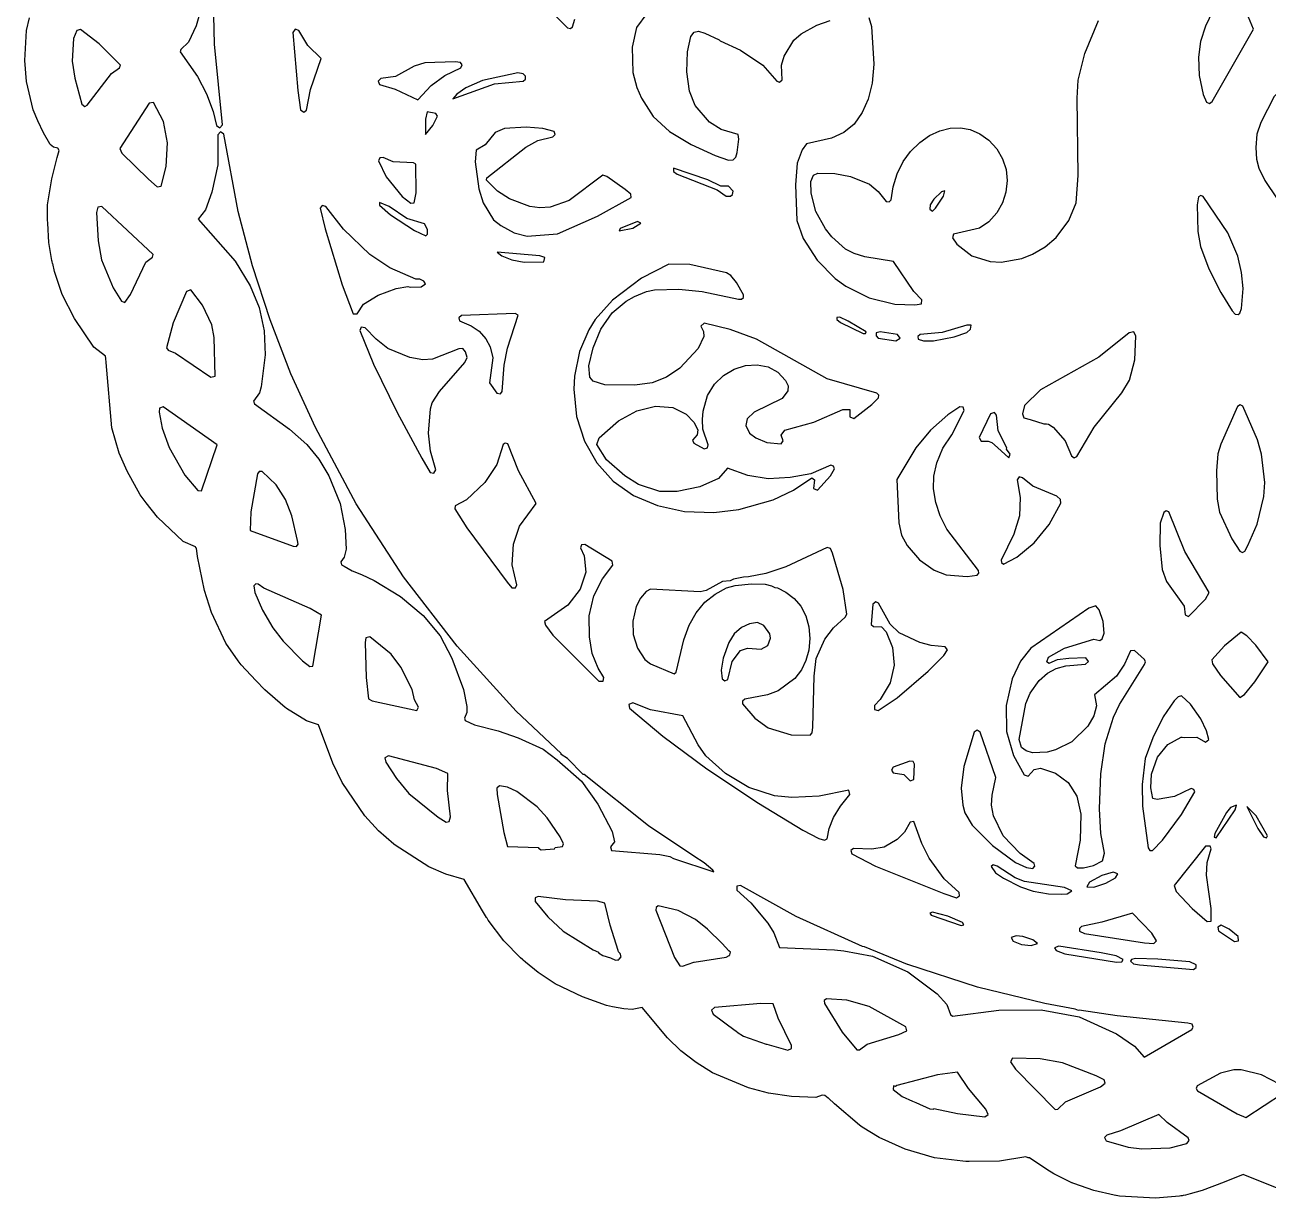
# Model space of a CAD drawing. Header units: millimetres. Extents: x 0 to 300, y 0 to 299.
# Drawn here: x 0.1 to 153.7, y 0.1 to 145 of the extents above; entities that cross this region are included whole.
import ezdxf

# ---------------------------------------------------------------- set-up
doc = ezdxf.new("R2010")
doc.units = ezdxf.units.MM
doc.layers.add('CUT', color=7, linetype='CONTINUOUS')

msp = doc.modelspace()

# ---------------------------------------------------------------- linework, layer by layer
at = {"layer": 'CUT'}
for points in [[(22.0008, 147.3685), (21.2998, 144.892), (20.3666, 142.9002), (19.4087, 142.0063), (19.3217, 141.6795), (21.4468, 138.6359), (22.5773, 136.5022), (23.4048, 134.3347), (23.8069, 132.5778), (24.228, 132.314), (24.5664, 132.678), (23.579, 142.6585), (23.3966, 149.7754)], [(154.799, 1.3342), (150.5702, 2.9972), (148.2458, 2.0446), (145.5348, 1.0486), (144.0367, 0.6097), (143.462, 0.4512), (143.1868, 0.4122), (143.0455, 0.3922), (142.8958, 0.371), (142.728, 0.3472), (139.7746, 0.0891), (135.2973, 0.3522), (135.0897, 0.3865), (134.8889, 0.4198), (134.8722, 0.4225), (134.6361, 0.4616), (132.1576, 1.0363), (129.6564, 1.9011), (129.527, 1.9592), (129.5211, 1.9619), (129.5016, 1.9706), (129.4448, 1.9961), (127.1999, 3.1043), (126.3574, 3.6192), (124.1956, 5.0715), (124.0177, 5.0491), (123.767, 5.2024), (120.4861, 4.6551), (116.7357, 4.5992), (116.5142, 4.613), (116.4417, 4.6176), (116.3335, 4.6243), (115.9664, 4.6472), (112.4623, 5.083), (108.8302, 6.1226), (105.6562, 7.5736), (105.656, 7.5737), (105.6556, 7.5739), (105.6545, 7.5745), (105.6461, 7.5789), (103.5521, 8.8509), (103.2178, 9.0981), (100.1084, 11.7591), (99.3874, 12.4288), (99.3223, 12.4319), (98.92, 12.7762), (98.602, 12.8187), (97.823, 12.5036), (94.8143, 12.6475), (91.9877, 13.0595), (89.5166, 13.7087), (85.0731, 15.5828), (83.0566, 16.8326), (81.1616, 18.2932), (79.4843, 19.9129), (76.3768, 23.6578), (75.1293, 23.3791), (74.0949, 23.4771), (72.7088, 23.709), (71.989, 23.9038), (69.0139, 24.9574), (65.6418, 26.5698), (63.533, 27.9842), (61.9522, 29.2303), (61.6805, 29.4751), (61.6427, 29.5092), (61.5934, 29.5535), (61.3616, 29.7623), (59.3062, 31.8962), (57.3749, 34.4165), (57.3107, 34.5194), (57.2246, 34.6573), (57.1641, 34.7543), (56.6498, 35.5784), (54.3791, 39.4475), (52.1267, 40.0977), (50.0354, 41.0227), (45.8606, 43.6979), (45.6937, 43.8171), (43.8215, 45.477), (42.1133, 47.3109), (39.3326, 51.4519), (38.1873, 53.8364), (36.416, 58.5797), (34.9221, 59.0385), (32.4739, 60.5754), (32.2642, 60.7475), (32.2516, 60.7578), (32.2494, 60.7597), (32.0054, 60.9598), (29.7753, 62.8893), (28.6634, 64.0233), (26.8595, 65.9696), (26.4716, 66.4793), (24.9584, 68.649), (23.2004, 72.4387), (22.3423, 75.1377), (21.4774, 79.353), (21.3347, 80.3661), (21.2551, 80.4369), (21.228, 80.5687), (19.7135, 81.2222), (16.5212, 84.2049), (15.1144, 86.0017), (14.4061, 86.9805), (12.8024, 89.8786), (11.7976, 92.1349), (10.8867, 95.2333), (10.1924, 103.321), (10.1618, 103.8143), (10.1491, 103.8256), (10.124, 104.118), (8.6838, 105.1945), (6.2585, 108.7417), (4.7546, 111.7221), (3.8158, 114.5699), (3.5848, 115.535), (3.5771, 115.5672), (3.5177, 115.8155), (3.4971, 115.9016), (3.1066, 118.1649), (2.9836, 120.5435), (2.9629, 120.9432), (2.9618, 120.9632), (2.961, 120.9793), (2.961, 122.7924), (3.4891, 126.0237), (4.1465, 128.6648), (4.3801, 129.5053), (4.2107, 129.7978), (3.6755, 129.9216), (3.2878, 130.2438), (3.2147, 130.3405), (2.4534, 131.7018), (1.7681, 133.1605), (1.1853, 134.5229), (0.3344, 138.049), (0.15, 140.6368), (0.363, 144.34), (0.7131, 145.9194)], [(64.6915, 147.1437), (67.162, 144.6766), (67.5057, 144.5684), (67.7914, 144.7879), (68.0518, 145.7244)], [(76.947, 146.4472), (75.6864, 144.6975), (75.1181, 142.2599), (75.2386, 139.1297), (75.7011, 137.3065), (76.2958, 135.9608), (77.7475, 133.6971), (79.7351, 131.8648), (82.4299, 130.237), (85.393, 128.8765), (87.0222, 128.3311), (87.5919, 128.3398), (87.9385, 128.6946), (88.0954, 129.2612), (88.3272, 130.9208), (88.2298, 131.4961), (86.1245, 132.0918), (84.6714, 133.012), (82.9179, 135.0779), (82.2071, 136.8322), (81.892, 139.2447), (81.9513, 141.6897), (82.3898, 143.5746), (82.7919, 144.1216), (83.3288, 144.2504), (84.1184, 144.0231), (85.8868, 143.1972), (86.0006, 143.0742), (88.5262, 141.9038), (91.2636, 140.0698), (93.0154, 138.0607), (93.3285, 137.9425), (93.678, 138.2511), (93.5898, 140.0561), (93.8877, 141.1503), (95.1064, 143.1305), (96.017, 143.9258), (97.9309, 144.9815), (99.5943, 145.5698)], [(104.3763, 145.9368), (104.7106, 144.816), (104.983, 140.1583), (104.7639, 137.8175), (104.2764, 135.8419), (103.5484, 134.201), (102.5441, 132.7804), (101.2566, 131.7419), (99.7323, 131.026), (96.6642, 130.313), (96.1286, 129.6068), (95.5187, 127.9249), (95.3098, 125.2884), (95.461, 120.8492), (96.2629, 118.6383), (97.9703, 115.9511), (100.205, 113.7168), (101.5153, 112.7612), (104.4043, 111.2967), (107.5629, 110.5462), (110.0363, 110.4245), (110.8644, 110.5876), (110.9145, 111.0813), (109.9183, 112.0939), (107.4211, 115.7791), (103.8485, 116.389), (102.5349, 116.7849), (101.4963, 117.3373), (99.7954, 118.8253), (98.9957, 119.8183), (97.8285, 121.9814), (97.2533, 124.222), (97.1941, 125.6857), (97.5285, 126.449), (98.0462, 126.7179), (100.1641, 126.6573), (102.1149, 126.2857), (104.4249, 125.3394), (105.5128, 124.4327), (106.4869, 123.2202), (106.8891, 123.1642), (107.1102, 123.4197), (107.3482, 125.0066), (107.8762, 126.6234), (108.6045, 128.1413), (109.4965, 129.3775), (110.6558, 130.5094), (111.8639, 131.3457), (113.1376, 131.9357), (114.4159, 132.2506), (115.6695, 132.3098), (116.8945, 132.09), (118.0858, 131.5884), (119.1807, 130.8066), (120.1793, 129.7137), (120.8662, 128.4666), (121.302, 127.1579), (121.456, 125.7866), (121.294, 124.3481), (120.8665, 123.0393), (120.1793, 121.7915), (119.1661, 120.6856), (118.0252, 119.9019), (114.8288, 119.1648), (114.6838, 118.7228), (115.2207, 117.9306), (117.0593, 116.4945), (119.3456, 115.81), (120.7027, 115.7182), (123.2714, 116.1515), (124.5902, 116.6864), (126.132, 117.6018), (127.4918, 118.7528), (129.0386, 120.8557), (129.9665, 123.0472), (130.2283, 126.4158), (130.0774, 135.9613), (130.1982, 138.2165), (131.053, 141.501), (132.7239, 145.5536)]]:
    msp.add_lwpolyline(points, dxfattribs=at)
for points in [[(151.0186, 146.4853), (149.4459, 148.9491), (148.9404, 149.4204), (148.3622, 149.0583), (146.8585, 146.7565), (145.9231, 144.8834), (145.3037, 142.9918), (145.0686, 141.0236), (145.1595, 138.7891), (145.6282, 136.4456), (146.0563, 135.4945), (146.432, 135.3352), (146.7532, 135.581), (151.8426, 144.4971)], [(6.3047, 138.4273), (7.1775, 135.2175), (7.5568, 134.9416), (7.8583, 135.0921), (10.8319, 139.0279), (11.8259, 139.719), (11.9637, 140.0579), (9.3266, 142.6686), (7.0267, 144.4766), (6.575, 144.3451), (6.1592, 143.3599), (6.0103, 140.5353)], [(34.1908, 134.5218), (34.5808, 134.2253), (34.9442, 134.5071), (35.4345, 137.0503), (36.7229, 140.8548), (35.103, 142.5003), (33.9777, 144.3192), (33.5079, 144.4958), (33.2486, 144.1021), (33.8519, 136.9277)], [(48.6676, 135.7695), (50.3276, 137.5313), (51.992, 138.79), (53.9932, 139.7078), (54.1583, 140.1022), (53.9339, 140.3871), (53.2644, 140.4771), (49.5214, 140.3216), (48.2246, 139.9127), (45.9026, 138.6472), (44.1033, 138.3884), (43.7601, 138.0838), (43.9442, 137.6635), (45.8853, 137.0972)], [(61.968, 138.6909), (61.6959, 138.9932), (61.0309, 139.0839), (56.6476, 138.177), (54.5919, 137.2399), (53.5037, 136.4841), (52.9898, 135.8795), (58.1288, 137.7538), (61.6657, 138.0863), (61.968, 138.3282)], [(156.317, 128.8285), (156.1687, 134.6567), (155.7416, 136.6032), (155.2581, 137.0184), (154.3929, 136.1655), (152.7525, 132.9687), (152.2633, 131.5089), (152.143, 129.8857), (152.2321, 128.4438), (152.527, 127.3246), (153.2681, 125.818), (154.7872, 123.5213), (155.0649, 123.4194), (155.3589, 123.5706), (155.8615, 125.0533)], [(16.9841, 125.1037), (17.5973, 127.5249), (17.7728, 130.4375), (17.2628, 133.0812), (16.0429, 135.4419), (15.4915, 135.3478), (11.8857, 129.7694), (12.1132, 129.1674), (15.3987, 125.9737), (16.4995, 125.0259)], [(49.604, 133.3705), (49.6343, 131.4962), (50.5109, 132.5845), (51.1155, 133.7635), (50.9039, 134.0658), (49.8459, 134.2774)], [(62.0416, 132.4047), (59.3776, 132.2314), (58.2086, 131.7313), (56.9986, 130.2212), (55.8759, 129.5308), (55.7356, 128.1213), (56.2234, 124.7738), (56.7547, 123.0444), (58.013, 120.9418), (58.9028, 120.2308), (60.5838, 119.3206), (62.1618, 118.9191), (65.93, 119.2233), (70.8482, 121.4039), (75.0332, 123.7114), (74.9807, 124.1095), (74.2732, 124.7022), (72.0064, 126.3047), (71.5166, 126.4768), (67.3615, 123.3484), (65.0211, 122.5283), (63.746, 122.4318), (62.5044, 122.5913), (60.0053, 123.5232), (58.5182, 124.4951), (57.1337, 125.8551), (57.1933, 126.1373), (62.0126, 129.924), (63.4771, 130.7295), (65.336, 131.1791), (65.644, 131.4889), (65.5028, 131.8677), (64.0957, 132.2229)], [(66.3768, 55.0304), (60.8095, 60.2608), (53.5446, 68.2842), (46.9146, 76.8539), (41.0411, 85.8788), (36.0185, 95.2904), (33.0004, 101.9302), (30.4258, 108.592), (28.2752, 115.254), (26.4885, 121.9746), (24.7358, 131.5113), (24.2941, 131.8039), (23.9695, 131.4637), (23.968, 127.7502), (23.2374, 124.3476), (22.4523, 122.1913), (21.5419, 121.0471), (26.112, 115.8584), (27.9872, 112.8038), (29.0607, 110.1135), (29.6805, 107.2372), (29.8315, 104.2714), (29.345, 100.3209), (29.1354, 99.5832), (28.378, 98.53), (28.5161, 98.2281), (32.8268, 95.0898), (34.9537, 93.2079), (36.4502, 91.3728), (37.6951, 89.3079), (39.0711, 85.8874), (39.714, 82.6824), (39.8032, 80.2408), (39.5579, 79.2603), (39.1709, 78.6839), (39.2353, 78.328), (39.5843, 78.1601), (40.5653, 77.5664), (41.7179, 77.1341), (43.2728, 76.3865), (46.5291, 74.4301), (49.3407, 72.075), (51.4278, 69.5395), (52.8843, 66.7874), (54.3058, 62.9162), (54.7103, 60.8358), (54.7073, 60.0855), (54.4246, 59.3962), (54.5228, 59.0811), (55.6747, 58.5542), (58.6074, 57.8173), (61.0414, 56.966), (64.1467, 55.5424), (65.8979, 54.229), (68.9007, 51.5843), (70.8871, 48.7703), (72.6591, 45.4015), (72.9695, 44.0964), (72.4432, 43.4718), (72.5831, 43.0259), (78.5522, 42.558), (79.7813, 42.284), (80.2268, 42.0464), (85.2147, 40.414), (85.0938, 40.6256), (84.0357, 41.5325), (82.7358, 42.3414), (77.157, 46.0894), (69.2185, 52.4321), (69.0747, 52.4172), (67.1373, 54.3802), (66.3696, 54.9031)], [(46.7386, 123.8364), (47.8136, 123.0105), (48.2222, 123.031), (48.486, 124.2947), (48.4214, 127.8179), (48.1354, 127.9893), (45.6473, 128.1136), (44.3955, 128.6429), (43.9702, 128.5956), (43.8356, 128.2233), (44.7441, 126.2727)], [(87.6028, 124.4829), (87.0285, 125.0875), (86.0913, 125.1178), (84.4892, 125.8735), (80.2268, 127.3245), (80.257, 126.9013), (80.6802, 126.5688), (85.6379, 124.6643), (86.7262, 123.8481), (87.2703, 123.8481), (87.5424, 124.0899)], [(113.7516, 124.5132), (113.3283, 124.4225), (112.3912, 123.4854), (111.9378, 122.7901), (111.9075, 122.2459), (112.2098, 122.0343), (112.6028, 122.3971), (113.5702, 123.8481)], [(47.3066, 121.1274), (45.13, 122.5785), (43.9208, 123.0924), (43.9511, 122.7598), (45.3114, 121.5506), (48.2437, 119.6462), (49.6645, 118.9509), (49.8761, 119.1927), (49.8761, 119.7671), (49.4831, 120.4321)], [(145.0057, 119.5037), (145.3048, 117.6435), (146.3455, 114.8752), (147.8177, 111.9583), (149.2404, 109.7021), (149.6153, 109.2934), (149.9462, 109.2297), (150.1856, 109.4131), (150.3694, 110.0055), (150.6025, 112.4607), (150.3964, 114.4298), (149.9198, 116.4605), (148.6872, 119.3457), (145.6422, 123.8341), (145.3375, 123.9547), (145.0484, 123.8004), (144.9172, 122.8181)], [(9.5987, 115.9953), (11.0374, 112.5457), (12.0771, 110.8927), (12.4965, 110.7518), (13.1787, 111.716), (15.077, 115.7234), (15.9017, 116.318), (16.0094, 116.6764), (9.6401, 122.5758), (9.1742, 122.4996), (9.0039, 121.8355), (9.183, 118.3502)], [(39.3451, 112.9071), (40.6898, 109.3446), (41.1883, 109.333), (41.971, 110.5252), (43.76, 111.6522), (45.9943, 112.4673), (47.4374, 112.7219), (47.7298, 112.6329), (49.0901, 112.6631), (49.604, 113.0259), (49.4227, 113.3584), (48.939, 113.6002), (48.4183, 113.6118), (45.2069, 115.0202), (42.7502, 116.6505), (39.4757, 119.7738), (37.297, 122.5986), (36.8526, 122.7241), (36.5997, 122.3756), (37.2296, 119.8284)], [(76.2062, 120.5228), (75.8132, 120.7344), (73.6367, 119.8578), (73.5158, 119.5857), (75.2086, 119.9182)], [(58.4613, 116.9557), (59.0357, 116.5023), (60.2751, 116.0186), (61.7866, 115.7163), (64.2352, 115.7768), (64.3561, 116.2907), (63.7213, 116.5023)], [(84.4579, 92.7928), (84.5293, 93.1535), (83.8679, 95.0986), (83.826, 96.2754), (83.8926, 97.3284), (84.4512, 99.2408), (85.2867, 100.6337), (86.4174, 101.7349), (87.7292, 102.5157), (89.1365, 102.9535), (90.5561, 103.047), (91.9161, 102.7897), (93.1207, 102.1203), (94.0868, 101.0921), (94.4185, 100.4375), (94.3783, 99.8086), (93.6634, 98.8695), (90.1823, 97.1986), (89.3422, 96.3479), (89.1848, 95.5542), (89.6096, 94.6043), (90.3904, 94.0011), (91.7693, 93.4304), (93.5452, 93.2636), (93.7933, 93.6262), (93.5354, 94.3612), (94.0076, 94.9542), (97.5818, 95.9573), (101.1478, 97.5077), (102.0014, 97.5009), (102.0145, 96.603), (102.5272, 96.4205), (104.7352, 98.1388), (105.5433, 98.9442), (105.6049, 99.2661), (105.3291, 99.5479), (99.2334, 101.2925), (90.4985, 106.2184), (87.2525, 107.3796), (84.017, 108.1729), (83.6189, 107.7991), (83.9642, 107.1313), (83.9683, 106.5121), (83.2912, 105.0628), (81.0407, 102.6296), (79.3692, 101.4951), (77.6071, 100.8266), (75.4474, 100.5122), (71.7591, 100.5424), (70.3143, 101.0026), (69.9, 101.5056), (69.8008, 102.893), (70.3274, 105.1522), (71.265, 107.4515), (72.6829, 109.4362), (74.4068, 110.8882), (75.4276, 111.4797), (76.9143, 112.1027), (77.9111, 112.2934), (80.8878, 112.3592), (83.7713, 112.0837), (88.2591, 111.1464), (88.6341, 111.1438), (88.877, 111.3634), (88.867, 111.6906), (88.0241, 113.2225), (87.3296, 114.0601), (86.7888, 114.3936), (82.2446, 115.4442), (79.6727, 115.4485), (76.2834, 113.7521), (72.718, 111.0239), (70.5895, 108.6492), (69.7908, 107.373), (68.6165, 104.6728), (68.0109, 101.6463), (67.9548, 100.0376), (68.2834, 96.6535), (69.2375, 93.6127), (70.7566, 90.9323), (72.8108, 88.6695), (75.3074, 86.9044), (78.2615, 85.6416), (81.6131, 84.9114), (85.2428, 84.7908), (88.3063, 85.1527), (92.5289, 86.3419), (95.0728, 87.5665), (97.3389, 89.0691), (97.6356, 88.8364), (97.5259, 87.7693), (98.0298, 87.5646), (99.6259, 89.3042), (100.113, 90.1689), (100.0047, 90.5214), (99.6891, 90.6321), (97.196, 89.5749), (94.6615, 89.1161), (91.9349, 88.9646), (89.4118, 89.3602), (86.8954, 90.251), (85.7921, 89.0059), (83.5065, 87.9507), (80.6844, 87.3651), (78.5629, 87.3923), (75.9183, 88.2532), (74.2296, 89.314), (71.9609, 91.3108), (70.7677, 93.1764), (71.0776, 94.0165), (73.4703, 96.0975), (75.7091, 97.3684), (78.0027, 97.9386), (80.1621, 97.7501), (81.7909, 96.9464), (82.7459, 95.96), (83.2598, 94.9953), (83.166, 94.403), (82.5826, 93.7291), (82.7438, 93.3611), (84.0433, 92.6666)], [(23.6627, 101.6389), (23.5154, 106.4144), (23.2497, 107.9617), (22.0756, 110.4231), (20.6268, 112.2824), (20.1145, 112.1056), (18.4555, 108.2129), (17.6516, 105.1495), (17.8336, 104.8578), (18.7664, 104.4635), (23.122, 101.5042)], [(56.2262, 107.1809), (57.0635, 106.2503), (57.5895, 105.2633), (57.9156, 103.904), (57.5156, 100.797), (58.4415, 99.5139), (58.8705, 99.4368), (59.0977, 99.7286), (59.3401, 102.975), (59.7357, 105.0815), (61.0638, 109.1508), (60.7003, 109.374), (54.052, 109.1065), (53.7222, 108.8328), (53.8152, 108.4473), (55.2521, 107.8506)], [(46.106, 97.1243), (49.1481, 91.4919), (50.2074, 89.7323), (50.6631, 89.641), (50.8826, 90.0507), (50.2477, 92.3538), (50, 94.5904), (50.2217, 97.5874), (50.4447, 98.3379), (51.3653, 99.7223), (54.4627, 103.3125), (54.7732, 103.9448), (54.5683, 104.6501), (54.2206, 105.0474), (53.756, 105.0266), (50.4922, 103.7169), (49.2914, 103.6598), (47.6875, 103.9326), (44.9637, 105.0661), (43.5211, 106.2083), (42.1599, 107.6132), (41.6964, 107.694), (41.4925, 107.27), (43.2084, 103.1301)], [(101.8108, 108.4309), (100.783, 108.9146), (100.4202, 108.8844), (100.4202, 108.6123), (100.8435, 108.2496), (103.6548, 106.9195), (103.9571, 106.9195), (104.0176, 107.1008)], [(116.442, 107.0101), (116.9257, 107.4334), (116.9861, 107.917), (116.4722, 107.9473), (113.419, 107.0101), (110.6983, 106.7683), (110.3961, 106.5265), (110.4565, 106.1939), (111.1216, 105.9823), (112.3308, 106.0126), (114.9003, 106.4962)], [(105.257, 106.9799), (105.257, 106.6172), (105.5291, 106.3451), (107.7056, 105.9823), (108.2497, 106.3149), (107.9172, 106.7985), (105.7407, 107.1008)], [(135.5984, 99.5594), (136.5546, 101.1219), (137.2133, 103.6554), (137.3324, 106.5815), (137.0706, 107.1271), (136.5247, 107.0043), (132.75, 103.9865), (125.5573, 99.9265), (123.5727, 97.9968), (123.3353, 96.9857), (123.5049, 96.4655), (124.2703, 96.2709), (125.9644, 95.7344), (126.3144, 95.7511), (126.5278, 95.6969), (127.1363, 95.3132), (128.6099, 93.6559), (129.4063, 91.7743), (129.6975, 91.5603), (130.0639, 91.7057), (132.203, 95.3437)], [(17.9719, 92.8098), (19.9137, 89.4102), (21.5071, 87.5201), (21.961, 87.4489), (23.8878, 93.1651), (17.2302, 97.8241), (16.7804, 97.6955), (16.7154, 97.1844), (17.1238, 95.2037)], [(111.9942, 94.9798), (110.1663, 92.789), (107.8011, 88.8545), (108.0679, 83.5026), (108.4091, 81.9892), (109.0978, 80.6948), (110.618, 78.9437), (112.4378, 77.657), (113.9107, 77.1021), (116.5151, 76.8695), (117.7218, 77.0397), (117.9386, 77.2874), (117.9074, 77.609), (113.9821, 82.7419), (113.1558, 84.3732), (112.6353, 86.0399), (112.3628, 87.7064), (112.3946, 89.2891), (112.7435, 90.923), (113.5014, 92.7411), (114.6253, 94.3774), (116.134, 97.3889), (116.0174, 97.8114), (115.5817, 97.8586), (114.1128, 96.8608)], [(120.2406, 92.8315), (121.6415, 91.5627), (121.8229, 91.986), (121.3778, 92.5967), (121.3838, 92.7973), (120.3284, 94.8691), (120.1162, 96.8286), (119.898, 97.1255), (119.3956, 96.9741), (118.0041, 94.0374), (118.2516, 93.5836), (119.0833, 93.6167), (119.5352, 93.4394)], [(147.449, 92.0435), (147.305, 89.9499), (147.3644, 86.4208), (147.6652, 84.8345), (149.1788, 81.5456), (150.1518, 80.0106), (150.4807, 79.8515), (150.7753, 80.0034), (151.1594, 80.6952), (152.3138, 83.3407), (153.1394, 86.7601), (153.2611, 88.4827), (152.8486, 91.9793), (152.3415, 93.7776), (150.5449, 97.9158), (150.2078, 98.0771), (149.8897, 97.8808), (147.8365, 93.2438)], [(59.6879, 76.1808), (60.2992, 75.479), (60.7314, 75.483), (60.9003, 75.8456), (60.3381, 78.3367), (60.467, 80.8618), (61.2067, 83.1026), (63.2682, 85.9133), (61.118, 89.9214), (59.7671, 93.277), (59.4422, 93.3538), (59.1961, 93.1843), (58.4457, 90.7008), (56.9389, 88.4771), (54.6722, 86.3583), (53.276, 85.6006), (53.2475, 85.2636), (54.7084, 82.8796)], [(27.9895, 82.5604), (33.2629, 80.6153), (33.6941, 80.5987), (33.9046, 80.8611), (33.8338, 81.3461), (33.1025, 84.3875), (32.3455, 86.3978), (31.1686, 88.2109), (29.4435, 89.842), (29.0735, 89.846), (28.8724, 89.5773), (28.0453, 84.8725)], [(122.966, 84.3892), (122.2541, 82.1006), (120.7075, 78.9088), (120.7294, 78.6115), (120.9918, 78.4063), (122.6561, 79.2624), (124.7648, 81.0481), (126.6139, 83.2883), (128.0579, 85.9561), (128.036, 86.3892), (127.5758, 86.8173), (124.5919, 88.0244), (123.3374, 89.0898), (122.9205, 89.1822), (122.6689, 88.8373), (123.0609, 86.6305)], [(140.2918, 80.7139), (140.5844, 77.7608), (141.1312, 76.246), (143.2953, 73.2095), (143.4127, 72.1296), (143.8354, 71.9451), (145.9168, 74.0823), (146.3667, 74.8933), (143.3967, 79.9893), (141.4009, 84.8557), (141.0881, 84.9811), (140.7732, 84.8084), (140.3489, 83.4722)], [(71.0219, 63.9705), (71.5522, 63.9648), (71.6549, 64.3918), (70.931, 65.5508), (70.1938, 67.3792), (69.8595, 69.4298), (69.8318, 72.0078), (70.4242, 74.5131), (71.4874, 76.5789), (72.7604, 78.2816), (72.6818, 78.7584), (69.3065, 80.8434), (68.8791, 80.8041), (68.7385, 80.4326), (69.2184, 79.4171), (69.4331, 77.4265), (68.7221, 75.3098), (67.1874, 73.3602), (64.3096, 71.3108), (64.4303, 70.8613), (65.3451, 69.6478)], [(93.1031, 75.4687), (94.1221, 74.9632), (95.1535, 74.1812), (95.9701, 73.2072), (96.565, 72.019), (96.9384, 70.681), (97.0628, 69.225), (96.9687, 67.7959), (96.5957, 66.5184), (96.0346, 65.3356), (95.2338, 64.2847), (93.1667, 62.747), (91.8624, 62.2499), (89.0519, 61.7239), (88.7616, 61.4989), (88.7563, 61.1735), (90.2721, 59.3858), (91.9279, 58.1979), (94.7865, 57.3415), (97.1214, 57.2876), (97.3682, 57.5531), (97.4608, 58.2848), (97.6104, 64.5694), (97.8646, 66.7552), (98.9134, 69.1243), (100.0189, 70.5386), (101.4519, 71.848), (101.6364, 72.2498), (101.1844, 75.2756), (99.8871, 79.7685), (99.6092, 80.346), (99.232, 80.4466), (94.1075, 78.0622), (91.6386, 77.2706), (89.5066, 76.8235), (88.9027, 76.8106), (87.6633, 76.5386), (87.2367, 76.362), (86.3074, 76.2459), (84.2825, 75.1731), (83.5391, 74.9693), (77.4205, 75.3322), (76.8649, 75.0503), (76.1724, 74.2151), (75.6367, 73.1638), (75.2357, 71.361), (75.2673, 69.7356), (75.7807, 68.0113), (76.7196, 66.6263), (77.3906, 66.0891), (80.3288, 64.8611), (80.587, 65.0792), (81.5069, 69.0708), (82.183, 70.8533), (83.0468, 72.395), (84.1297, 73.6944), (85.371, 74.718), (86.8007, 75.4638), (87.8556, 75.7795), (89.8627, 75.9861), (91.5707, 75.9324), (92.3544, 75.7171), (92.7419, 75.541)], [(29.4833, 72.7222), (30.7567, 70.53), (32.0515, 68.9036), (34.437, 66.4577), (35.3173, 65.7616), (35.7253, 65.7877), (36.7759, 72.0947), (35.3795, 72.9403), (29.6647, 75.4366), (28.9466, 75.9508), (28.6515, 75.9608), (28.4195, 75.7263), (28.5585, 74.923)], [(111.7084, 65.1791), (113.6364, 67.1358), (114.0613, 67.8093), (113.8017, 68.1971), (112.065, 68.3794), (110.6724, 68.7485), (108.1243, 69.9311), (106.989, 71.0075), (105.5449, 73.5828), (105.2132, 73.7504), (104.8466, 73.4575), (104.6372, 70.9742), (104.9384, 70.6995), (105.9285, 70.6782), (106.4882, 70.0676), (107.2729, 68.0998), (107.4924, 65.9418), (106.9818, 63.7388), (105.7678, 61.7054), (105.0577, 60.9395), (105.0519, 60.4725), (105.4982, 60.3349), (107.872, 61.8868)], [(127.4163, 52.6038), (128.9909, 51.4381), (130.0291, 49.7405), (130.5277, 47.5174), (130.4673, 44.3125), (129.833, 41.1485), (130.1153, 40.9083), (130.8552, 40.8995), (132.1162, 41.1961), (133.208, 41.7471), (133.4618, 42.7251), (133.0099, 45.1462), (132.8586, 48.1955), (133.0115, 52.505), (133.5559, 56.1953), (134.5909, 59.4913), (135.3228, 61.081), (138.3991, 65.9948), (138.5226, 66.3395), (138.3982, 66.6387), (137.1778, 67.7499), (136.6829, 67.6916), (135.936, 66.0564), (134.9305, 64.5639), (132.2357, 62.2784), (132.4915, 60.8995), (132.1603, 59.6826), (131.4098, 58.38), (129.4364, 56.473), (127.4267, 55.4737), (126.3999, 55.1979), (124.5747, 55.1071), (123.7828, 55.3424), (123.2222, 55.7681), (122.9435, 56.736), (123.7438, 61.1991), (124.2687, 62.4913), (125.407, 64.0336), (126.4377, 64.9334), (127.5133, 65.5269), (128.6798, 65.8626), (131.1248, 66.0453), (131.4916, 66.393), (131.1516, 66.8296), (129.0414, 66.7447), (127.6339, 66.5974), (126.6058, 66.1429), (126.3302, 66.3608), (126.5335, 66.9136), (128.5108, 68.0356), (132.1471, 69.1253), (132.8674, 68.9689), (133.1808, 69.1685), (133.4025, 69.9014), (133.2825, 71.3419), (132.8187, 72.7536), (132.3904, 73.2602), (131.5451, 72.9732), (124.3734, 68.0271), (123.0974, 66.4336), (122.0595, 64.2438), (121.3054, 60.9576), (121.3638, 57.7294), (122.2163, 54.7655), (123.5519, 52.3722), (124.0238, 52.1988), (124.7619, 53.0443), (125.5667, 53.1973)], [(88.5083, 67.7606), (89.3691, 68.0111), (91.0489, 67.8994), (91.9101, 68.3795), (92.2165, 69.2554), (92.1469, 69.8066), (91.4028, 70.8339), (90.6306, 71.2175), (89.6252, 71.0538), (88.623, 70.5752), (87.7454, 69.7893), (87.0563, 68.7465), (86.359, 66.7966), (86.1208, 65.2991), (86.26, 64.2528), (86.5737, 63.998), (86.9448, 64.1581), (87.4994, 66.3709)], [(42.5932, 61.7713), (43.0412, 61.5084), (48.5673, 60.3302), (48.7355, 60.7275), (48.2652, 61.6659), (47.9634, 62.9307), (46.5725, 65.6832), (45.3785, 67.2853), (42.7466, 69.4104), (42.2701, 69.317), (42.1661, 68.7423), (42.2869, 64.4223)], [(150.7343, 62.3068), (152.0319, 63.8727), (153.6514, 66.331), (152.1649, 68.3913), (151.0179, 69.5687), (150.3438, 70.0043), (148.2792, 68.3257), (146.7322, 66.5908), (146.7782, 66.0911), (147.7712, 64.6718), (150.1578, 61.9248)], [(142.9844, 47.4748), (144.6202, 50.2749), (144.5103, 50.586), (144.1637, 50.6967), (142.1163, 49.6997), (139.9623, 49.3355), (139.4265, 49.4792), (139.1764, 50.7634), (139.2671, 52.4846), (139.9898, 54.5736), (141.2742, 56.1405), (142.9264, 57.0502), (143.0482, 57.0534), (143.286, 57.0101), (144.859, 57.0557), (145.9123, 56.4194), (146.3245, 56.7353), (146.0708, 57.839), (145.3652, 59.3026), (144.0853, 61.1154), (142.9606, 62.14), (142.5384, 62.0306), (142.0436, 61.5183), (140.7246, 59.5475), (139.4231, 56.945), (138.4976, 54.3974), (138.1161, 51.1822), (138.1451, 48.5278), (138.8425, 43.3544), (139.043, 43.0504), (139.4071, 43.0445), (140.6425, 44.293)], [(84.3708, 53.1293), (90.7353, 48.8763), (96.2193, 45.5312), (98.171, 44.5282), (98.8817, 44.296), (99.2172, 44.4634), (99.463, 45.7623), (100.0112, 47.107), (100.8653, 48.5316), (102.0187, 49.9464), (101.8962, 50.4775), (98.2304, 49.7572), (94.8361, 49.5752), (92.7055, 49.7972), (89.5604, 50.8257), (86.6461, 52.5386), (84.2542, 54.741), (83.272, 56.0722), (81.4031, 59.685), (77.4077, 60.4086), (75.2035, 61.2573), (74.7111, 61.0873), (74.7971, 60.6028), (78.9108, 57.1712)], [(115.7762, 50.7526), (115.949, 48.6451), (116.2172, 47.6854), (117.1331, 46.1525), (119.6359, 43.6537), (122.4866, 41.5559), (123.8376, 40.9519), (124.6238, 40.8051), (124.8737, 41.0821), (124.7765, 41.4424), (123.0308, 42.657), (120.9554, 44.8591), (119.7566, 47.3115), (119.528, 48.6239), (119.5873, 49.8769), (120.057, 52.0422), (118.111, 57.6344), (117.7537, 57.8881), (117.3861, 57.6495), (116.1017, 53.4166)], [(47.5679, 50.0943), (51.1827, 47.141), (52.1525, 46.5421), (52.5553, 46.6074), (52.6891, 47.1858), (52.3263, 50.4339), (52.3821, 52.5447), (50.9815, 53.155), (45.0437, 54.7338), (44.6162, 54.4949), (44.7415, 53.9641), (46.0329, 51.9246)], [(109.4645, 51.6375), (109.9253, 51.8054), (110.0047, 53.6852), (109.821, 54.0318), (109.4139, 54.0534), (107.3771, 53.3192), (107.1669, 52.9757), (107.3726, 52.6294), (108.6769, 52.4209)], [(59.7601, 43.5211), (63.5627, 43.3982), (63.5702, 43.3161), (63.9027, 43.1347), (65.5351, 43.2556), (65.6271, 43.4001), (66.5425, 43.5238), (66.6556, 43.8795), (66.248, 44.7411), (64.6554, 47.0711), (63.4127, 48.4353), (60.8824, 50.3351), (59.756, 50.8532), (58.7573, 51.0244), (58.4216, 50.7459), (58.4865, 49.951), (59.2756, 45.2763)], [(148.5158, 47.7296), (147.0647, 45.1299), (147.0043, 44.6764), (147.2461, 44.5857), (149.604, 48.0621), (149.7552, 48.6365), (149.0297, 48.3342)], [(152.3852, 45.7647), (153.1107, 44.7369), (153.4734, 44.6159), (153.5944, 44.8276), (152.1736, 47.3064), (151.0248, 48.4854)], [(113.6131, 37.7088), (115.1732, 37.1967), (115.5705, 37.4393), (115.5073, 37.8361), (113.6465, 39.5288), (111.7945, 42.0791), (110.9033, 43.8873), (109.9331, 46.6315), (109.4826, 46.5455), (108.7458, 45.3008), (107.8586, 44.411), (106.2601, 43.4618), (104.7342, 43.1968), (102.4646, 43.2937), (102.1217, 43.0246), (102.2425, 42.6057), (105.1998, 41.1162)], [(146.624, 34.3071), (146.6327, 35.8594), (146.039, 40.0048), (146.1367, 41.5594), (146.6255, 43.2455), (146.4949, 43.5894), (145.9445, 43.5513), (142.0693, 38.721), (142.3209, 37.9771), (144.2688, 35.8891), (146.129, 34.2598)], [(129.4106, 38.0561), (128.5339, 38.4793), (123.5762, 39.2048), (122.4275, 39.6583), (120.2207, 41.1093), (119.7068, 41.2604), (119.465, 41.0791), (120.0091, 40.2931), (121.0067, 39.5978), (123.0925, 38.5398), (124.6645, 38.0259), (126.5387, 37.6933), (128.2014, 37.6329), (128.8362, 37.6933)], [(135.124, 40.1419), (134.5496, 40.3536), (133.1288, 39.9303), (131.6173, 39.1141), (131.2848, 38.5398), (132.1615, 38.5095), (133.6427, 38.9932), (134.8217, 39.6583)], [(117.7671, 26.1576), (109.1816, 28.9676), (109.1445, 28.9521), (103.806, 31.1335), (103.5681, 31.1851), (95.4089, 34.901), (88.5346, 38.7267), (88.0805, 38.6196), (88.0541, 38.1538), (89.7896, 36.5584), (91.9027, 34.0529), (92.6282, 32.8573), (93.3339, 31.0617), (100.1055, 30.7684), (101.2905, 30.6435), (104.8035, 29.9847), (109.189, 28.0387), (112.7858, 25.3225), (113.9832, 24.0297), (114.432, 22.7781), (114.6879, 22.5549), (120.4262, 23.3024), (125.6537, 23.3344), (130.3152, 22.5056), (134.938, 20.3955), (137.1514, 18.8834), (138.363, 17.4951), (144.2537, 20.9384), (144.4288, 21.2168), (144.2725, 21.5804), (143.7486, 21.7042), (135.0451, 22.6111), (130.3347, 23.3165), (130.2571, 23.264), (129.8338, 23.4249), (126.0825, 24.1359)], [(66.6172, 33.0709), (70.3311, 30.784), (70.9646, 30.4842), (70.9765, 30.3777), (71.5206, 30.0452), (72.4584, 29.7773), (73.0903, 29.4782), (73.2873, 29.5404), (73.4251, 29.5011), (73.533, 29.618), (73.5387, 29.6198), (73.5383, 29.6237), (73.7878, 29.8941), (73.6669, 30.3173), (73.4303, 30.5109), (73.4072, 30.7008), (72.4038, 33.8082), (71.7827, 36.5278), (70.8575, 36.7596), (66.9203, 36.9392), (63.5456, 37.354), (63.1472, 37.1714), (63.1699, 36.7339), (64.7047, 34.831)], [(81.0186, 28.8037), (81.3458, 28.7622), (82.7373, 29.2437), (82.7963, 29.229), (86.7564, 29.8638), (87.1026, 30.0716), (87.1485, 30.084), (87.1489, 30.0993), (87.2098, 30.1359), (87.3005, 30.4684), (87.058, 30.6396), (86.2577, 31.5468), (84.4504, 33.3249), (82.9392, 34.5043), (80.8015, 35.6282), (78.3544, 36.2006), (78.0813, 36.0093), (78.056, 35.6768), (80.3784, 29.8215)], [(114.1143, 34.9122), (112.2098, 35.4261), (111.8773, 35.3052), (112.0587, 35.0331), (115.7769, 33.7635), (116.1095, 33.8542), (115.9281, 34.1565)], [(138.3982, 31.6162), (139.568, 31.5625), (139.8742, 31.8661), (139.3023, 32.8272), (136.9286, 35.3022), (133.1295, 34.1671), (130.6239, 33.6311), (130.3675, 33.4188), (130.3684, 33.0859), (130.9786, 32.7876)], [(149.9935, 31.8639), (149.9605, 32.4197), (148.8416, 33.3331), (147.8586, 33.8), (147.4489, 33.5806), (147.5401, 33.1248), (149.5324, 31.7756)], [(123.3646, 32.4031), (122.5484, 32.4938), (121.9438, 32.2822), (122.1857, 31.8288), (123.2135, 31.4358), (124.3924, 31.3149), (125.1784, 31.5567), (124.604, 32.0101)], [(134.9124, 30.015), (133.0684, 30.3777), (127.8084, 31.2242), (127.2945, 31.0126), (127.4759, 30.68), (128.5641, 30.287), (134.9426, 29.229), (135.6077, 29.2895), (135.7588, 29.5615)], [(144.0115, 29.2895), (140.0514, 29.622), (137.3005, 29.6825), (136.7866, 29.5615), (136.6657, 29.3499), (137.0285, 29.0476), (137.7842, 28.8965), (144.4347, 28.3221), (144.7975, 28.564), (144.7975, 28.8965)], [(102.8841, 18.3942), (103.2192, 18.4129), (104.1355, 19.121), (108.0712, 20.3021), (109.0617, 20.7769), (108.9097, 21.2558), (104.4075, 23.7492), (101.638, 24.5507), (99.1277, 24.7072), (98.8604, 24.5004), (98.873, 24.128), (101.0661, 20.5976)], [(88.0536, 20.6959), (88.0865, 20.6135), (88.9027, 20.0996), (91.6838, 19.102), (91.7601, 19.1105), (94.3733, 18.3853), (94.7973, 18.5907), (94.8048, 18.9291), (93.1471, 22.3305), (92.5516, 24.0855), (91.0123, 24.1528), (85.2907, 23.6414), (84.9154, 23.3227), (85.1389, 22.8341), (87.8464, 20.7866)], [(127.7082, 11.0963), (128.661, 11.979), (132.9877, 13.8416), (133.547, 14.2764), (133.4264, 14.6857), (132.4464, 15.2177), (128.2854, 16.7864), (125.5339, 17.3193), (122.106, 17.3792), (121.8628, 16.92), (122.4536, 16.0143), (127.3863, 11.0445)], [(108.4916, 12.6631), (109.7648, 12.0885), (109.9562, 11.9839), (110.1656, 11.9076), (111.9075, 11.1214), (112.361, 11.0912), (112.3909, 11.1659), (115.3002, 10.5426), (118.6972, 10.1501), (119.0806, 10.4264), (118.7949, 11.0989), (116.6872, 13.6396), (115.3195, 15.6721), (112.8408, 15.3322), (107.7986, 13.9972), (107.6711, 13.8852), (107.4033, 13.963), (107.3731, 13.5095)], [(150.9254, 10.0387), (155.4289, 13.01), (155.794, 13.4652), (155.6865, 13.7473), (155.0633, 14.1726), (152.8599, 15.305), (150.3198, 15.9562), (149.4481, 15.9253), (147.7844, 15.5115), (144.887, 13.9712), (144.7751, 13.6522), (144.9545, 13.3657), (149.8528, 10.4913)], [(138.0876, 6.163), (141.5775, 6.284), (143.6175, 6.8262), (143.9274, 7.1928), (143.772, 7.5516), (141.2166, 9.4493), (140.1822, 10.4409), (135.4184, 8.3891), (133.7388, 7.8896), (133.4585, 7.5611), (133.6868, 7.1583), (136.3866, 6.3741)]]:
    msp.add_lwpolyline(points, close=True, dxfattribs=at)

doc.saveas('drawing.dxf')
